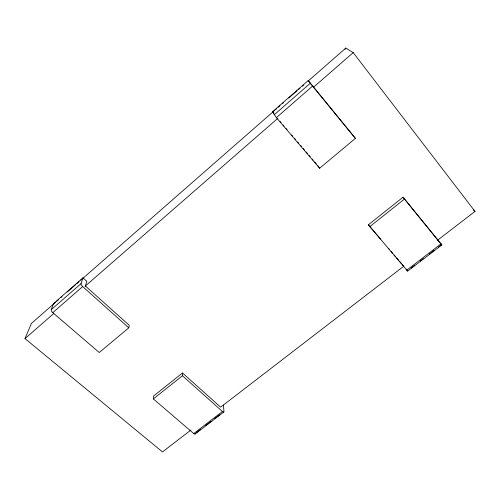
<?xml version="1.0" encoding="UTF-8"?>
<svg xmlns="http://www.w3.org/2000/svg" width="500" height="500" viewBox="0 0 500 500"><rect width="100%" height="100%" fill="white"/><g stroke="black" fill="none" stroke-linecap="round" stroke-linejoin="round"><path stroke-width="0.75" d="M223.463 405.037L223.956 411.5A2.45 0.894 53.9 0 1 222.456 411.519L182.444 375.756L182.481 372.987L153.562 396.031L153.338 398.919L193.725 433.556A2.425 1.006 54.5 0 0 195.331 433.444M128.806 327.806L129.213 325.25L85.388 285.981L86.812 281.363L82.931 277.869L53.594 303.562L51.244 309.681A2.675 1.231 46.5 0 0 52.769 312.65L99.244 352.519L128.806 327.806L82.675 286.569A2.712 1.1 47.2 0 1 81.069 283.619L82.931 277.869M190.938 430.019L162.469 451.925L25 338.6L31.425 323.4L55.519 302.3M344.975 49.356L345.819 48.075L353.212 52.631L475 211.419L437.25 240.469M272.587 111.737L308.163 80.581L355.4 138.375L319.65 168.256L275.9 117.044L272.587 111.737L273.962 113.35M56.694 301.269L58.456 299.725M60.806 297.669L61.981 296.637M67.269 292.006L75.5 284.8M76.675 283.775L79.025 281.712M80.787 280.169L81.962 279.144M83.138 278.113L276.475 108.8M278.238 107.256L280 105.712M282.35 103.656L283.525 102.625M288.812 97.994L297.044 90.787M298.219 89.763L299.981 88.219M302.331 86.156L303.506 85.131M308.206 81.013L345.819 48.075M51.244 309.681L81.069 283.619M274.2 114.812L310.481 83.094M52.769 312.65L82.675 286.569M276.394 117.631L312.8 85.881M25 338.6L53.819 313.488M84.994 286.325L277.925 118.231M313.219 87.481L353.212 52.631M368.369 224.825L403.031 197.2L441.838 244.925L407.644 271.131L368.369 224.825L380.5 239.031M153.338 398.919L182.444 375.756M369.65 226.769L404.575 198.975M403.831 266.188L220.644 407.156L182.481 372.987M193.725 433.556L222.456 411.519M406.725 270.169L441.012 243.869M196.55 432.512L200.812 429.244M205.688 425.506L211.169 421.306M214.819 418.506L219.694 414.769M411.125 268.019L414.781 265.212M420.269 261.006L423.312 258.675M429.406 254L434.281 250.263M438.55 246.994L441.594 244.656L441.838 244.925M195.125 434.012L223.794 412.038M407.619 271.125L407.469 270.819M473.344 209.919L475 211.419M312.244 85.538L355.4 138.375M437.769 240.219L441.594 244.656M280.087 121.463L281.087 122.638M283.094 124.987L284.1 126.163M286.1 128.506L287.106 129.681M291.619 134.963L292.619 136.137M294.625 138.488L295.625 139.662M297.631 142.006L298.637 143.181M300.644 145.531L301.644 146.706M303.15 148.463L304.65 150.225M306.156 151.988L307.663 153.75M309.163 155.506L310.169 156.681M312.169 159.031L313.175 160.206M314.681 161.962L316.181 163.725M317.688 165.487L319.65 168.256M388.587 248.5L389.6 249.681M391.119 251.456L392.631 253.231M394.15 255.006L395.662 256.781M396.675 257.962L398.7 260.331M399.706 261.512L401.225 263.288M402.238 264.475L403.75 266.25M403.031 197.2L437.8 240.044M308.163 80.581L311.769 85.025M406.244 269.031L407.062 270.225"/></g></svg>
